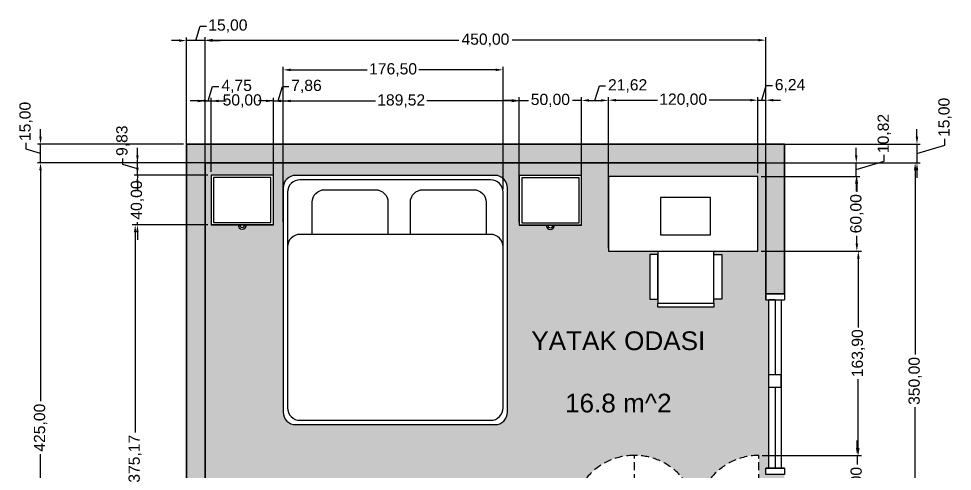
# Model space of a CAD drawing. Header units: centimetres. Extents: x 442 to 1868, y -928 to 460.
# Drawn here: x 1119 to 1868, y -514 to -151 of the extents above; entities that cross this region are included whole.
import ezdxf

# ---------------------------------------------------------------- set-up
doc = ezdxf.new("R2010")
doc.units = ezdxf.units.CM
doc.linetypes.add('DASHED2', pattern=[9.525, 6.35, -3.175])
for name, color, linetype, lineweight in [('DUVAR', 228, 'Continuous', 35), ('HATCH', 8, 'Continuous', 13), ('Measurements', 210, 'Continuous', 25), ('PENCERE', 3, 'Continuous', 25), ('Teşrifat', 150, 'Continuous', 25)]:
    doc.layers.add(name, color=color, linetype=linetype, lineweight=lineweight)
doc.styles.get("Standard").update_dxf_attribs({"font": 'arial.ttf'})
doc.dimstyles.new('ODA_PLANI', dxfattribs={"dimtxt": 9, "dimasz": 6, "dimexe": 2.5, "dimexo": 2.5, "dimgap": 2.5, "dimtad": 0, "dimzin": 4, "dimtxsty": 'Standard', "dimcen": 2.5, "dimclrd": 256, "dimclre": 256, "dimclrt": 256, "dimadec": 0, "dimazin": 0, "dimtfac": 1, "dimtmove": 1, "dimatfit": 3, "dimfxl": 1, "dimlwd": -1, "dimlwe": -1, "dimarcsym": 0})

# ---------------------------------------------------------------- blocks, each defined once
blk = doc.blocks.new('YATAK_CIFT')
at = {"linetype": 'Continuous'}
for points in [[(-64.13, -188.51), (95.87, -188.51, 0.414214), (105.87, -178.51), (105.87, 1.49, 0.414214), (95.87, 11.49), (-64.13, 11.49, 0.414214), (-74.13, 1.49), (-74.13, -178.51, 0.414214)], [(-60.63, -185.01), (92.37, -185.01, 0.414214), (102.37, -175.01), (102.37, -2.01, 0.414214), (92.37, 7.99), (-60.63, 7.99, 0.414214), (-70.63, -2.01), (-70.63, -175.01, 0.414214)], [(-60.63, -185.01), (92.37, -185.01, 0.414214), (102.37, -175.01), (102.37, -45.84, 0.414214), (92.37, -35.84), (-60.63, -35.84, 0.414214), (-70.63, -45.84), (-70.63, -175.01, 0.414214)]]:
    blk.add_lwpolyline(points, format="xyb", close=True, dxfattribs=at)
for points in [[(-50.84, -35.84), (-50.84, -10, -0.414214), (-40.84, 0), (0, 0, -0.414214), (10, -10), (10, -35.84)], [(28, -35.84), (28, -10, -0.414214), (38, 0), (78.84, 0, -0.414214), (88.84, -10), (88.84, -35.84)]]:
    blk.add_lwpolyline(points, format="xyb", dxfattribs=at)
blk = doc.blocks.new('KOMODIN')
at = {"layer": 'Teşrifat', "linetype": 'Continuous'}
for p, q in [((0, -40), (-50, -40)), ((-50, -40), (-25, -40))]:
    blk.add_line(p, q, dxfattribs=at)
for points in [[(-50, -40), (0, -40), (0, 0), (-50, 0)], [(-48, -38), (-2, -38), (-2, -2), (-48, -2)]]:
    blk.add_lwpolyline(points, close=True, dxfattribs=at)
for radius in [3.29, 2]:
    blk.add_arc((-25, -40), radius, 180, 0, dxfattribs=at)
blk = doc.blocks.new('MASA-SANDALYE')
at = {"layer": 'Teşrifat', "linetype": 'Continuous'}
for points in [[(-120, -60), (0, -60), (0, 0), (-120, 0)], [(-78.14, -47), (-38.14, -47), (-38.14, -17), (-78.14, -17)], [(-80.31, -62.61), (-86.77, -62.61), (-86.77, -98.59), (-80.31, -98.59)], [(-28.86, -98.62), (-35.32, -98.62), (-35.32, -62.64), (-28.86, -62.64)], [(-80.31, -101.74), (-35.31, -101.74), (-35.31, -104.99), (-80.31, -104.99)]]:
    blk.add_lwpolyline(points, close=True, dxfattribs=at)
blk.add_lwpolyline([(-80.31, -60), (-80.31, -101.74), (-35.31, -101.74), (-35.31, -60)], dxfattribs=at)
blk = doc.blocks.new('DOLAP')
at = {"layer": 'PENCERE', "linetype": 'Continuous'}
blk.add_line((7.39, 38.72), (7.39, 43.72), dxfattribs=at)
at = {"layer": 'Teşrifat', "linetype": 'DASHED2'}
for p, q in [((-98, 4), (-98, 54)), ((-98, 4), (-98, 54)), ((2, 4), (2, 54))]:
    blk.add_line(p, q, dxfattribs=at)
at = {"layer": 'Teşrifat', "linetype": 'Continuous'}
for points in [[(-98, 2), (-98, 4), (-148, 4), (-148, 2)], [(2, 2), (-148, 2), (-148, -53), (2, -53)], [(0, 0), (-146, 0), (-146, -51), (0, -51)], [(-98, 2), (-98, 4), (-48, 4), (-48, 2)], [(2, 2), (2, 4), (-48, 4), (-48, 2)]]:
    blk.add_lwpolyline(points, close=True, dxfattribs=at)
at = {"layer": 'Teşrifat', "linetype": 'DASHED2'}
for centre, start, end in [((-98, 4), 90, 180), ((-98, 4), 0, 90), ((2, 4), 90, 180)]:
    blk.add_arc(centre, 50, start, end, dxfattribs=at)
at = {"layer": 'Teşrifat', "linetype": 'Continuous'}
for p in [(-103.78, 4.39), (-92.22, 4.39), (-54.09, 2.08), (-3.78, 4.39)]:
    blk.add_point(p, dxfattribs=at)
blk = doc.blocks.new('*D7')
at = {"layer": 'Defpoints', "color": 0, "linetype": 'Continuous', "transparency": 16777216}
for p in [(1136.31, -266.8), (1268.46, -266.8), (1268.46, -691.8)]:
    blk.add_point(p, dxfattribs=at)
at = {"layer": 'Measurements', "linetype": 'Continuous', "transparency": 16777216}
for p, q in [((1265.96, -266.8), (1133.81, -266.8)), ((1136.31, -272.8), (1136.31, -457.95)), ((1136.31, -685.8), (1136.31, -500.65)), ((1265.96, -691.8), (1133.81, -691.8))]:
    blk.add_line(p, q, dxfattribs=at)
for points in [[(1135.31, -272.8), (1137.31, -272.8), (1136.31, -266.8)], [(1135.31, -685.8), (1137.31, -685.8), (1136.31, -691.8)]]:
    blk.add_solid(points, dxfattribs=at)
at = {"layer": 'Measurements', "linetype": 'Continuous', "transparency": 16777216, "insert": (1136.31, -479.3), "char_height": 9, "attachment_point": 5, "rotation": 90}
blk.add_mtext('425,00', dxfattribs=at)
blk = doc.blocks.new('*D8')
at = {"layer": 'Defpoints', "color": 0, "linetype": 'Continuous', "transparency": 16777216}
for p in [(1136.31, -251.8), (1253.46, -251.8), (1268.46, -266.8)]:
    blk.add_point(p, dxfattribs=at)
at = {"layer": 'Measurements', "linetype": 'Continuous', "transparency": 16777216}
for p, q in [((1136.31, -245.8), (1136.31, -239.8)), ((1124.65, -255.8), (1124.65, -250.8)), ((1250.96, -251.8), (1133.81, -251.8)), ((1136.31, -266.8), (1136.31, -251.8)), ((1136.31, -266.8), (1136.31, -251.8)), ((1136.31, -259.3), (1124.65, -255.8)), ((1265.96, -266.8), (1133.81, -266.8)), ((1136.31, -272.8), (1136.31, -278.8))]:
    blk.add_line(p, q, dxfattribs=at)
for points in [[(1135.31, -245.8), (1137.31, -245.8), (1136.31, -251.8)], [(1135.31, -272.8), (1137.31, -272.8), (1136.31, -266.8)]]:
    blk.add_solid(points, dxfattribs=at)
at = {"layer": 'Measurements', "linetype": 'Continuous', "transparency": 16777216, "insert": (1124.65, -233.56), "char_height": 9, "attachment_point": 5, "rotation": 90}
blk.add_mtext('15,00', dxfattribs=at)
blk = doc.blocks.new('*D9')
at = {"layer": 'Defpoints', "color": 0, "linetype": 'Continuous', "transparency": 16777216}
for p in [(1253.46, -168.68), (1253.46, -266.8), (1268.46, -266.8)]:
    blk.add_point(p, dxfattribs=at)
at = {"layer": 'Measurements', "linetype": 'Continuous', "transparency": 16777216}
for p, q in [((1260.96, -168.68), (1264.46, -157.02)), ((1264.46, -157.02), (1269.46, -157.02)), ((1247.46, -168.68), (1241.46, -168.68)), ((1253.46, -264.3), (1253.46, -166.18)), ((1268.46, -168.68), (1253.46, -168.68)), ((1268.46, -168.68), (1253.46, -168.68)), ((1268.46, -264.3), (1268.46, -166.18)), ((1274.46, -168.68), (1280.46, -168.68))]:
    blk.add_line(p, q, dxfattribs=at)
for points in [[(1247.46, -167.68), (1247.46, -169.68), (1253.46, -168.68)], [(1274.46, -167.68), (1274.46, -169.68), (1268.46, -168.68)]]:
    blk.add_solid(points, dxfattribs=at)
at = {"layer": 'Measurements', "linetype": 'Continuous', "transparency": 16777216, "insert": (1286.71, -157.02), "char_height": 9, "attachment_point": 5}
blk.add_mtext('15,00', dxfattribs=at)
blk = doc.blocks.new('*D10')
at = {"layer": 'Defpoints', "color": 0, "linetype": 'Continuous', "transparency": 16777216}
for p in [(1718.46, -168.34), (1268.46, -266.8), (1718.46, -266.8)]:
    blk.add_point(p, dxfattribs=at)
at = {"layer": 'Measurements', "linetype": 'Continuous', "transparency": 16777216}
for p, q in [((1268.46, -264.3), (1268.46, -165.84)), ((1274.46, -168.34), (1472.12, -168.34)), ((1712.46, -168.34), (1514.81, -168.34)), ((1718.46, -264.3), (1718.46, -165.84))]:
    blk.add_line(p, q, dxfattribs=at)
for points in [[(1274.46, -167.34), (1274.46, -169.34), (1268.46, -168.34)], [(1712.46, -167.34), (1712.46, -169.34), (1718.46, -168.34)]]:
    blk.add_solid(points, dxfattribs=at)
at = {"layer": 'Measurements', "linetype": 'Continuous', "transparency": 16777216, "insert": (1493.46, -168.34), "char_height": 9, "attachment_point": 5}
blk.add_mtext('450,00', dxfattribs=at)
blk = doc.blocks.new('*D11')
at = {"layer": 'Defpoints', "color": 0, "linetype": 'Continuous', "transparency": 16777216}
for p in [(1718.46, -251.8), (1718.46, -266.8), (1839.9, -266.8)]:
    blk.add_point(p, dxfattribs=at)
at = {"layer": 'Measurements', "linetype": 'Continuous', "transparency": 16777216}
for p, q in [((1839.9, -245.8), (1839.9, -239.8)), ((1720.96, -251.8), (1842.4, -251.8)), ((1839.9, -251.8), (1839.9, -266.8)), ((1839.9, -251.8), (1839.9, -266.8)), ((1839.9, -259.3), (1862.37, -252.56)), ((1862.37, -252.56), (1862.37, -247.56)), ((1720.96, -266.8), (1842.4, -266.8)), ((1839.9, -272.8), (1839.9, -278.8))]:
    blk.add_line(p, q, dxfattribs=at)
for points in [[(1838.9, -245.8), (1840.9, -245.8), (1839.9, -251.8)], [(1838.9, -272.8), (1840.9, -272.8), (1839.9, -266.8)]]:
    blk.add_solid(points, dxfattribs=at)
at = {"layer": 'Measurements', "linetype": 'Continuous', "transparency": 16777216, "insert": (1862.37, -230.31), "char_height": 9, "attachment_point": 5, "rotation": 90}
blk.add_mtext('15,00', dxfattribs=at)
blk = doc.blocks.new('*D12')
at = {"layer": 'Defpoints', "color": 0, "linetype": 'Continuous', "transparency": 16777216}
for p in [(1718.46, -266.8), (1718.46, -616.8), (1838.44, -616.8)]:
    blk.add_point(p, dxfattribs=at)
at = {"layer": 'Measurements', "linetype": 'Continuous', "transparency": 16777216}
for p, q in [((1720.96, -266.8), (1840.94, -266.8)), ((1838.44, -272.8), (1838.44, -420.64)), ((1838.44, -610.8), (1838.44, -462.96)), ((1720.96, -616.8), (1840.94, -616.8))]:
    blk.add_line(p, q, dxfattribs=at)
for points in [[(1837.44, -272.8), (1839.44, -272.8), (1838.44, -266.8)], [(1837.44, -610.8), (1839.44, -610.8), (1838.44, -616.8)]]:
    blk.add_solid(points, dxfattribs=at)
at = {"layer": 'Measurements', "linetype": 'Continuous', "transparency": 16777216, "insert": (1838.44, -441.8), "char_height": 9, "attachment_point": 5, "rotation": 90}
blk.add_mtext('350,00', dxfattribs=at)
blk = doc.blocks.new('*D19')
at = {"layer": 'Defpoints', "color": 0, "linetype": 'Continuous', "transparency": 16777216}
for p in [(1214.08, -266.8), (1273.22, -266.8), (1273.22, -276.63)]:
    blk.add_point(p, dxfattribs=at)
at = {"layer": 'Measurements', "linetype": 'Continuous', "transparency": 16777216}
for p, q in [((1214.08, -260.8), (1214.08, -254.8)), ((1202.42, -268.22), (1202.42, -263.22)), ((1214.08, -271.71), (1202.42, -268.22)), ((1270.72, -266.8), (1211.58, -266.8)), ((1214.08, -276.63), (1214.08, -266.8)), ((1214.08, -276.63), (1214.08, -266.8)), ((1270.72, -276.63), (1211.58, -276.63)), ((1214.08, -282.63), (1214.08, -288.63))]:
    blk.add_line(p, q, dxfattribs=at)
for points in [[(1213.08, -260.8), (1215.08, -260.8), (1214.08, -266.8)], [(1213.08, -282.63), (1215.08, -282.63), (1214.08, -276.63)]]:
    blk.add_solid(points, dxfattribs=at)
at = {"layer": 'Measurements', "linetype": 'Continuous', "transparency": 16777216, "insert": (1202.42, -249.03), "char_height": 9, "attachment_point": 5, "rotation": 90}
blk.add_mtext('9,83', dxfattribs=at)
blk = doc.blocks.new('*D20')
at = {"layer": 'Defpoints', "color": 0, "linetype": 'Continuous', "transparency": 16777216}
for p in [(1273.22, -276.63), (1214.08, -316.63), (1273.22, -316.63)]:
    blk.add_point(p, dxfattribs=at)
at = {"layer": 'Measurements', "linetype": 'Continuous', "transparency": 16777216}
for p, q in [((1214.08, -270.63), (1214.08, -264.63)), ((1270.72, -276.63), (1211.58, -276.63)), ((1214.08, -276.63), (1214.08, -278.78)), ((1214.08, -316.63), (1214.08, -314.48)), ((1270.72, -316.63), (1211.58, -316.63)), ((1214.08, -322.63), (1214.08, -328.63))]:
    blk.add_line(p, q, dxfattribs=at)
for points in [[(1213.08, -270.63), (1215.08, -270.63), (1214.08, -276.63)], [(1213.08, -322.63), (1215.08, -322.63), (1214.08, -316.63)]]:
    blk.add_solid(points, dxfattribs=at)
at = {"layer": 'Measurements', "linetype": 'Continuous', "transparency": 16777216, "insert": (1214.08, -296.63), "char_height": 9, "attachment_point": 5, "rotation": 90}
blk.add_mtext('40,00', dxfattribs=at)
blk = doc.blocks.new('*D21')
at = {"layer": 'Defpoints', "color": 0, "linetype": 'Continuous', "transparency": 16777216}
for p in [(1273.22, -316.63), (1212.28, -691.8), (1273.23, -691.8)]:
    blk.add_point(p, dxfattribs=at)
at = {"layer": 'Measurements', "linetype": 'Continuous', "transparency": 16777216}
for p, q in [((1270.72, -316.63), (1209.78, -316.63)), ((1212.28, -322.63), (1212.28, -483.04)), ((1212.28, -685.8), (1212.28, -525.39)), ((1270.73, -691.8), (1209.78, -691.8))]:
    blk.add_line(p, q, dxfattribs=at)
for points in [[(1211.28, -322.63), (1213.28, -322.63), (1212.28, -316.63)], [(1211.28, -685.8), (1213.28, -685.8), (1212.28, -691.8)]]:
    blk.add_solid(points, dxfattribs=at)
at = {"layer": 'Measurements', "linetype": 'Continuous', "transparency": 16777216, "insert": (1212.28, -504.21), "char_height": 9, "attachment_point": 5, "rotation": 90}
blk.add_mtext('375,17', dxfattribs=at)
blk = doc.blocks.new('*D22')
at = {"layer": 'Defpoints', "color": 0, "linetype": 'Continuous', "transparency": 16777216}
for p in [(1273.22, -217.12), (1268.46, -276.63), (1273.22, -276.63)]:
    blk.add_point(p, dxfattribs=at)
at = {"layer": 'Measurements', "linetype": 'Continuous', "transparency": 16777216}
for p, q in [((1270.84, -217.12), (1274.33, -205.48)), ((1274.33, -205.48), (1279.33, -205.48)), ((1262.46, -217.12), (1256.46, -217.12)), ((1268.46, -274.13), (1268.46, -214.62)), ((1268.46, -217.12), (1273.22, -217.12)), ((1268.46, -217.12), (1273.22, -217.12)), ((1273.22, -274.13), (1273.22, -214.62)), ((1279.22, -217.12), (1285.22, -217.12))]:
    blk.add_line(p, q, dxfattribs=at)
for points in [[(1262.46, -216.12), (1262.46, -218.12), (1268.46, -217.12)], [(1279.22, -216.12), (1279.22, -218.12), (1273.22, -217.12)]]:
    blk.add_solid(points, dxfattribs=at)
at = {"layer": 'Measurements', "linetype": 'Continuous', "transparency": 16777216, "insert": (1293.74, -205.48), "char_height": 9, "attachment_point": 5}
blk.add_mtext('4,75', dxfattribs=at)
blk = doc.blocks.new('*D23')
at = {"layer": 'Defpoints', "color": 0, "linetype": 'Continuous', "transparency": 16777216}
for p in [(1323.22, -217.12), (1273.22, -276.63), (1323.22, -276.63)]:
    blk.add_point(p, dxfattribs=at)
at = {"layer": 'Measurements', "linetype": 'Continuous', "transparency": 16777216}
for p, q in [((1267.22, -217.12), (1261.22, -217.12)), ((1273.22, -274.13), (1273.22, -214.62)), ((1273.22, -217.12), (1280.55, -217.12)), ((1323.22, -217.12), (1315.89, -217.12)), ((1323.22, -274.13), (1323.22, -214.62)), ((1329.22, -217.12), (1335.22, -217.12))]:
    blk.add_line(p, q, dxfattribs=at)
for points in [[(1267.22, -216.12), (1267.22, -218.12), (1273.22, -217.12)], [(1329.22, -216.12), (1329.22, -218.12), (1323.22, -217.12)]]:
    blk.add_solid(points, dxfattribs=at)
at = {"layer": 'Measurements', "linetype": 'Continuous', "transparency": 16777216, "insert": (1298.22, -217.12), "char_height": 9, "attachment_point": 5}
blk.add_mtext('50,00', dxfattribs=at)
blk = doc.blocks.new('*D24')
at = {"layer": 'Defpoints', "color": 0, "linetype": 'Continuous', "transparency": 16777216}
for p in [(1331.08, -217.12), (1323.22, -316.63), (1331.08, -316.63)]:
    blk.add_point(p, dxfattribs=at)
at = {"layer": 'Measurements', "linetype": 'Continuous', "transparency": 16777216}
for p, q in [((1327.15, -217.12), (1330.65, -205.46)), ((1330.65, -205.46), (1335.65, -205.46)), ((1317.22, -217.12), (1311.22, -217.12)), ((1323.22, -314.13), (1323.22, -214.62)), ((1323.22, -217.12), (1331.08, -217.12)), ((1323.22, -217.12), (1331.08, -217.12)), ((1331.08, -314.13), (1331.08, -214.62)), ((1337.08, -217.12), (1343.08, -217.12))]:
    blk.add_line(p, q, dxfattribs=at)
for points in [[(1317.22, -216.12), (1317.22, -218.12), (1323.22, -217.12)], [(1337.08, -216.12), (1337.08, -218.12), (1331.08, -217.12)]]:
    blk.add_solid(points, dxfattribs=at)
at = {"layer": 'Measurements', "linetype": 'Continuous', "transparency": 16777216, "insert": (1349.8, -205.46), "char_height": 9, "attachment_point": 5}
blk.add_mtext('7,86', dxfattribs=at)
blk = doc.blocks.new('*D25')
at = {"layer": 'Defpoints', "color": 0, "linetype": 'Continuous', "transparency": 16777216}
for p in [(1331.08, -192.17), (1507.58, -290.37), (1331.08, -316.63)]:
    blk.add_point(p, dxfattribs=at)
at = {"layer": 'Measurements', "linetype": 'Continuous', "transparency": 16777216}
for p, q in [((1331.08, -314.13), (1331.08, -189.67)), ((1337.08, -192.17), (1398.59, -192.17)), ((1501.58, -192.17), (1440.07, -192.17)), ((1507.58, -287.87), (1507.58, -189.67))]:
    blk.add_line(p, q, dxfattribs=at)
for points in [[(1337.08, -191.17), (1337.08, -193.17), (1331.08, -192.17)], [(1501.58, -191.17), (1501.58, -193.17), (1507.58, -192.17)]]:
    blk.add_solid(points, dxfattribs=at)
at = {"layer": 'Measurements', "linetype": 'Continuous', "transparency": 16777216, "insert": (1419.33, -192.17), "char_height": 9, "attachment_point": 5}
blk.add_mtext('176,50', dxfattribs=at)
blk = doc.blocks.new('*D26')
at = {"layer": 'Defpoints', "color": 0, "linetype": 'Continuous', "transparency": 16777216}
for p in [(1570.6, -216.7), (1520.6, -276.91), (1570.6, -276.91)]:
    blk.add_point(p, dxfattribs=at)
at = {"layer": 'Measurements', "linetype": 'Continuous', "transparency": 16777216}
for p, q in [((1514.6, -216.7), (1508.6, -216.7)), ((1520.6, -274.41), (1520.6, -214.2)), ((1520.6, -216.7), (1527.93, -216.7)), ((1570.6, -216.7), (1563.27, -216.7)), ((1570.6, -274.41), (1570.6, -214.2)), ((1576.6, -216.7), (1582.6, -216.7))]:
    blk.add_line(p, q, dxfattribs=at)
for points in [[(1514.6, -215.7), (1514.6, -217.7), (1520.6, -216.7)], [(1576.6, -215.7), (1576.6, -217.7), (1570.6, -216.7)]]:
    blk.add_solid(points, dxfattribs=at)
at = {"layer": 'Measurements', "linetype": 'Continuous', "transparency": 16777216, "insert": (1545.6, -216.7), "char_height": 9, "attachment_point": 5}
blk.add_mtext('50,00', dxfattribs=at)
blk = doc.blocks.new('*D27')
at = {"layer": 'Defpoints', "color": 0, "linetype": 'Continuous', "transparency": 16777216}
for p in [(1331.08, -217.12), (1331.08, -316.91), (1520.6, -316.91)]:
    blk.add_point(p, dxfattribs=at)
at = {"layer": 'Measurements', "linetype": 'Continuous', "transparency": 16777216}
for p, q in [((1331.08, -314.41), (1331.08, -214.62)), ((1337.08, -217.12), (1405.13, -217.12)), ((1514.6, -217.12), (1446.55, -217.12)), ((1520.6, -314.41), (1520.6, -214.62))]:
    blk.add_line(p, q, dxfattribs=at)
for points in [[(1337.08, -216.12), (1337.08, -218.12), (1331.08, -217.12)], [(1514.6, -216.12), (1514.6, -218.12), (1520.6, -217.12)]]:
    blk.add_solid(points, dxfattribs=at)
at = {"layer": 'Measurements', "linetype": 'Continuous', "transparency": 16777216, "insert": (1425.84, -217.12), "char_height": 9, "attachment_point": 5}
blk.add_mtext('189,52', dxfattribs=at)
blk = doc.blocks.new('*D28')
at = {"layer": 'Defpoints', "color": 0, "linetype": 'Continuous', "transparency": 16777216}
for p in [(1592.22, -216.67), (1570.6, -316.91), (1592.22, -337.62)]:
    blk.add_point(p, dxfattribs=at)
at = {"layer": 'Measurements', "linetype": 'Continuous', "transparency": 16777216}
for p, q in [((1581.41, -216.67), (1584.91, -205.01)), ((1584.91, -205.01), (1589.91, -205.01)), ((1570.6, -314.41), (1570.6, -214.17)), ((1576.6, -216.67), (1586.22, -216.67)), ((1592.22, -335.12), (1592.22, -214.17))]:
    blk.add_line(p, q, dxfattribs=at)
for points in [[(1576.6, -215.67), (1576.6, -217.67), (1570.6, -216.67)], [(1586.22, -215.67), (1586.22, -217.67), (1592.22, -216.67)]]:
    blk.add_solid(points, dxfattribs=at)
at = {"layer": 'Measurements', "linetype": 'Continuous', "transparency": 16777216, "insert": (1607.62, -205.01), "char_height": 9, "attachment_point": 5}
blk.add_mtext('21,62', dxfattribs=at)
blk = doc.blocks.new('*D29')
at = {"layer": 'Defpoints', "color": 0, "linetype": 'Continuous', "transparency": 16777216}
for p in [(1712.22, -216.51), (1592.22, -277.62), (1712.22, -277.62)]:
    blk.add_point(p, dxfattribs=at)
at = {"layer": 'Measurements', "linetype": 'Continuous', "transparency": 16777216}
for p, q in [((1592.22, -275.12), (1592.22, -214.01)), ((1598.22, -216.51), (1631.48, -216.51)), ((1706.22, -216.51), (1672.96, -216.51)), ((1712.22, -275.12), (1712.22, -214.01))]:
    blk.add_line(p, q, dxfattribs=at)
for points in [[(1598.22, -215.51), (1598.22, -217.51), (1592.22, -216.51)], [(1706.22, -215.51), (1706.22, -217.51), (1712.22, -216.51)]]:
    blk.add_solid(points, dxfattribs=at)
at = {"layer": 'Measurements', "linetype": 'Continuous', "transparency": 16777216, "insert": (1652.22, -216.51), "char_height": 9, "attachment_point": 5}
blk.add_mtext('120,00', dxfattribs=at)
blk = doc.blocks.new('*D30')
at = {"layer": 'Defpoints', "color": 0, "linetype": 'Continuous', "transparency": 16777216}
for p in [(1718.46, -216.51), (1712.22, -277.62), (1718.46, -277.62)]:
    blk.add_point(p, dxfattribs=at)
at = {"layer": 'Measurements', "linetype": 'Continuous', "transparency": 16777216}
for p, q in [((1715.34, -216.51), (1718.84, -204.85)), ((1718.84, -204.85), (1723.84, -204.85)), ((1706.22, -216.51), (1700.22, -216.51)), ((1712.22, -275.12), (1712.22, -214.01)), ((1712.22, -216.51), (1718.46, -216.51)), ((1712.22, -216.51), (1718.46, -216.51)), ((1718.46, -275.12), (1718.46, -214.01)), ((1724.46, -216.51), (1730.46, -216.51))]:
    blk.add_line(p, q, dxfattribs=at)
for points in [[(1706.22, -215.51), (1706.22, -217.51), (1712.22, -216.51)], [(1724.46, -215.51), (1724.46, -217.51), (1718.46, -216.51)]]:
    blk.add_solid(points, dxfattribs=at)
at = {"layer": 'Measurements', "linetype": 'Continuous', "transparency": 16777216, "insert": (1738.03, -204.85), "char_height": 9, "attachment_point": 5}
blk.add_mtext('6,24', dxfattribs=at)
blk = doc.blocks.new('*D31')
at = {"layer": 'Defpoints', "color": 0, "linetype": 'Continuous', "transparency": 16777216}
for p in [(1712.22, -277.62), (1712.22, -337.62), (1791.65, -337.62)]:
    blk.add_point(p, dxfattribs=at)
at = {"layer": 'Measurements', "linetype": 'Continuous', "transparency": 16777216}
for p, q in [((1714.72, -277.62), (1794.15, -277.62)), ((1791.65, -283.62), (1791.65, -289.92)), ((1791.65, -331.62), (1791.65, -325.31)), ((1714.72, -337.62), (1794.15, -337.62))]:
    blk.add_line(p, q, dxfattribs=at)
for points in [[(1790.65, -283.62), (1792.65, -283.62), (1791.65, -277.62)], [(1790.65, -331.62), (1792.65, -331.62), (1791.65, -337.62)]]:
    blk.add_solid(points, dxfattribs=at)
at = {"layer": 'Measurements', "linetype": 'Continuous', "transparency": 16777216, "insert": (1791.65, -307.62), "char_height": 9, "attachment_point": 5, "rotation": 90}
blk.add_mtext('60,00', dxfattribs=at)
blk = doc.blocks.new('*D32')
at = {"layer": 'Defpoints', "color": 0, "linetype": 'Continuous', "transparency": 16777216}
for p in [(1712.22, -337.62), (1713.07, -501.52), (1792.82, -501.52)]:
    blk.add_point(p, dxfattribs=at)
at = {"layer": 'Measurements', "linetype": 'Continuous', "transparency": 16777216}
for p, q in [((1714.72, -337.62), (1795.32, -337.62)), ((1792.82, -343.62), (1792.82, -398.83)), ((1792.82, -495.52), (1792.82, -440.31)), ((1715.57, -501.52), (1795.32, -501.52))]:
    blk.add_line(p, q, dxfattribs=at)
for points in [[(1791.82, -343.62), (1793.82, -343.62), (1792.82, -337.62)], [(1791.82, -495.52), (1793.82, -495.52), (1792.82, -501.52)]]:
    blk.add_solid(points, dxfattribs=at)
at = {"layer": 'Measurements', "linetype": 'Continuous', "transparency": 16777216, "insert": (1792.82, -419.57), "char_height": 9, "attachment_point": 5, "rotation": 90}
blk.add_mtext('163,90', dxfattribs=at)
blk = doc.blocks.new('*D33')
at = {"layer": 'Defpoints', "color": 0, "linetype": 'Continuous', "transparency": 16777216}
for p in [(1713.07, -501.52), (1713.07, -551.52), (1791.88, -551.52)]:
    blk.add_point(p, dxfattribs=at)
at = {"layer": 'Measurements', "linetype": 'Continuous', "transparency": 16777216}
for p, q in [((1791.88, -495.52), (1791.88, -489.52)), ((1715.57, -501.52), (1794.38, -501.52)), ((1791.88, -501.52), (1791.88, -508.85)), ((1791.88, -551.52), (1791.88, -544.19)), ((1715.57, -551.52), (1794.38, -551.52)), ((1791.88, -557.52), (1791.88, -563.52))]:
    blk.add_line(p, q, dxfattribs=at)
for points in [[(1790.88, -495.52), (1792.88, -495.52), (1791.88, -501.52)], [(1790.88, -557.52), (1792.88, -557.52), (1791.88, -551.52)]]:
    blk.add_solid(points, dxfattribs=at)
at = {"layer": 'Measurements', "linetype": 'Continuous', "transparency": 16777216, "insert": (1791.88, -526.52), "char_height": 9, "attachment_point": 5, "rotation": 90}
blk.add_mtext('50,00', dxfattribs=at)
blk = doc.blocks.new('*D35')
at = {"layer": 'Defpoints', "color": 0, "linetype": 'Continuous', "transparency": 16777216}
for p in [(1712.22, -266.8), (1791.16, -266.8), (1712.22, -277.62)]:
    blk.add_point(p, dxfattribs=at)
at = {"layer": 'Measurements', "linetype": 'Continuous', "transparency": 16777216}
for p, q in [((1791.16, -260.8), (1791.16, -254.8)), ((1813.63, -265.47), (1813.63, -260.47)), ((1714.72, -266.8), (1793.66, -266.8)), ((1791.16, -272.21), (1813.63, -265.47)), ((1791.16, -277.62), (1791.16, -266.8)), ((1791.16, -277.62), (1791.16, -266.8)), ((1714.72, -277.62), (1793.66, -277.62)), ((1791.16, -283.62), (1791.16, -289.62))]:
    blk.add_line(p, q, dxfattribs=at)
for points in [[(1790.16, -260.8), (1792.16, -260.8), (1791.16, -266.8)], [(1790.16, -283.62), (1792.16, -283.62), (1791.16, -277.62)]]:
    blk.add_solid(points, dxfattribs=at)
at = {"layer": 'Measurements', "linetype": 'Continuous', "transparency": 16777216, "insert": (1813.63, -243.25), "char_height": 9, "attachment_point": 5, "rotation": 90}
blk.add_mtext('10,82', dxfattribs=at)

msp = doc.modelspace()

# ---------------------------------------------------------------- hatches: boundary and pattern name
at = {"layer": 'HATCH', "linetype": 'Continuous'}
h = msp.add_hatch(color=216, dxfattribs=at)
h.dxf.hatch_style = 1
h.paths.add_polyline_path([(1428.463, -691.801), (1383.463, -691.801), (1383.463, -706.801), (1443.463, -706.801), (1443.463, -631.801), (1733.463, -631.801), (1733.463, -516.801), (1718.463, -516.801), (1718.463, -616.801), (1428.463, -616.801)], flags=17)
h.paths.add_polyline_path([(1268.463, -691.801), (1268.463, -616.801), (1268.463, -266.801), (1718.463, -266.801), (1718.463, -371.801), (1733.463, -371.801), (1733.463, -251.801), (1253.463, -251.801), (1253.463, -631.801), (1253.463, -706.801), (1278.463, -706.801), (1278.463, -691.801)])
at = {"layer": 'HATCH', "linetype": 'Continuous', "transparency": 33554610}
h = msp.add_hatch(dxfattribs=at)
h.set_pattern_fill('ANGLE', color=9)
h.set_pattern_definition([(0, (491.0964, -716.801), (0, 6.985), [5.08, -1.905]), (90, (491.0964, -716.801), (-6.985, 4e-16), [5.08, -1.905])])
h.paths.add_polyline_path([(1268.463, -616.801), (1268.463, -691.801), (1278.463, -691.801), (1285.963, -691.801), (1285.963, -601.801), (1287.963, -601.801), (1287.963, -601.823, -0.4077192), (1375.963, -691.801), (1383.463, -691.801), (1428.463, -691.801), (1428.463, -616.801), (1718.463, -616.801), (1718.463, -516.801), (1718.463, -511.801), (1720.963, -511.801), (1720.963, -446.737), (1720.963, -376.801), (1718.463, -376.801), (1718.463, -371.801), (1718.463, -266.801), (1268.463, -266.801)])
h.paths.add_polyline_path([(1331.082, -286.867, -0.4142136), (1341.082, -276.867), (1501.082, -276.867, -0.4142136), (1511.082, -286.867), (1511.082, -466.867, -0.4142136), (1501.082, -476.867), (1341.082, -476.867, -0.4142136), (1331.082, -466.867)], flags=16)
h.paths.add_polyline_path([(1334.582, -290.367, -0.4142136), (1344.582, -280.367), (1497.582, -280.367, -0.4142136), (1507.582, -290.367), (1507.582, -463.367, -0.4142136), (1497.582, -473.367), (1344.582, -473.367, -0.4142136), (1334.582, -463.367)], flags=0)
h.paths.add_polyline_path([(1334.582, -334.194, -0.4142136), (1344.582, -324.194), (1354.375, -324.194), (1354.375, -298.358, -0.4142136), (1364.375, -288.358), (1405.217, -288.358, -0.4142136), (1415.217, -298.358), (1415.217, -324.194), (1433.213, -324.194), (1433.213, -298.358, -0.4142136), (1443.213, -288.358), (1484.055, -288.358, -0.4142136), (1494.055, -298.358), (1494.055, -324.194), (1497.582, -324.194, -0.4142136), (1507.582, -334.194), (1507.582, -463.367, -0.4142136), (1497.582, -473.367), (1344.582, -473.367, -0.4142136), (1334.582, -463.367)], flags=0)
h.paths.add_polyline_path([(1294.931, -316.628), (1273.218, -316.628), (1273.218, -276.628), (1323.218, -276.628), (1323.218, -316.628), (1301.504, -316.628, -1)], flags=16)
h.paths.add_polyline_path([(1296.218, -316.628), (1300.218, -316.628, -1)], flags=0)
h.paths.add_polyline_path([(1275.218, -314.628), (1275.218, -278.628), (1321.218, -278.628), (1321.218, -314.628)], flags=0)
h.paths.add_polyline_path([(1432.377, -575.347), (1556.377, -575.347), (1556.377, -609.347), (1432.377, -609.347)], flags=16)
h.paths.add_polyline_path([(1434.377, -577.347), (1554.377, -577.347), (1554.377, -607.347), (1434.377, -607.347)], flags=0)
h.paths.add_polyline_path([(1520.603, -316.909), (1520.603, -276.909), (1570.603, -276.909), (1570.603, -316.909), (1548.889, -316.909, -1), (1542.316, -316.909)], flags=16)
h.paths.add_polyline_path([(1547.603, -316.909, -1), (1543.603, -316.909)], flags=0)
h.paths.add_polyline_path([(1522.603, -314.909), (1522.603, -278.909), (1568.603, -278.909), (1568.603, -314.909)], flags=0)
h.paths.add_polyline_path([(1592.22, -337.619), (1592.22, -277.619), (1712.22, -277.619), (1712.22, -337.619), (1676.913, -337.619), (1676.913, -340.26), (1683.362, -340.26), (1683.362, -376.235), (1676.913, -376.235), (1676.913, -379.357), (1676.905, -379.357), (1676.905, -382.604), (1631.913, -382.604), (1631.913, -379.357), (1631.913, -376.207), (1625.452, -376.207), (1625.452, -340.232), (1631.913, -340.232), (1631.913, -337.619)], flags=16)
h.paths.add_polyline_path([(1613.074, -501.517, -0.4142136), (1663.074, -551.517, -0.4142136), (1713.074, -501.517), (1713.074, -551.517), (1713.074, -553.519), (1713.073, -553.519), (1713.073, -608.519), (1563.073, -608.519), (1563.073, -553.517), (1563.074, -553.517), (1563.074, -551.517, -0.4142136)], flags=16)
h.paths.add_polyline_path([(1565.073, -555.519), (1711.073, -555.519), (1711.073, -606.519), (1565.073, -606.519)], flags=0)
h.paths.add_polyline_path([(1613.074, -551.517), (1663.074, -551.517), (1663.074, -553.517), (1613.074, -553.517)], flags=0)
h.paths.add_polyline_path([(1634.078, -324.616), (1634.078, -294.616), (1674.078, -294.616), (1674.078, -324.616)], flags=0)
h.paths.add_polyline_path([(1527.419, -475.554), (1674.657, -475.554), (1674.657, -394.582), (1527.419, -394.582)], flags=24)

# ---------------------------------------------------------------- linework, layer by layer
at = {"layer": 'DUVAR', "linetype": 'Continuous'}
for p, q in [((1733.463, -251.801), (1733.463, -351.801)), ((1733.463, -251.801), (1733.463, -371.801)), ((1718.463, -266.801), (1718.463, -371.801))]:
    msp.add_line(p, q, dxfattribs=at)
at = {"layer": 'DUVAR'}
for points in [[(1733.463, -251.801), (1253.463, -251.801), (1253.463, -631.801)], [(1718.463, -266.801), (1268.463, -266.801), (1268.463, -616.801)]]:
    msp.add_lwpolyline(points, dxfattribs=at)
at = {"layer": 'DUVAR', "linetype": 'Continuous'}
msp.add_lwpolyline([(1733.463, -371.801), (1718.463, -371.801)], dxfattribs=at)
at = {"layer": 'PENCERE', "linetype": 'Continuous'}
for p, q in [((1718.463, -371.801), (1718.463, -376.801)), ((1718.463, -376.801), (1733.463, -376.801)), ((1725.963, -376.801), (1720.963, -376.801)), ((1725.963, -376.801), (1724.463, -376.801)), ((1725.963, -376.801), (1725.963, -376.801)), ((1725.963, -376.801), (1730.963, -376.801)), ((1730.963, -436.872), (1720.963, -436.872)), ((1730.963, -446.737), (1730.963, -436.872)), ((1720.963, -511.801), (1720.963, -446.737)), ((1720.963, -446.737), (1730.963, -446.737)), ((1733.463, -511.801), (1718.463, -511.801)), ((1725.963, -511.801), (1720.963, -511.801)), ((1725.963, -511.801), (1725.963, -511.801)), ((1725.963, -511.801), (1730.963, -511.801))]:
    msp.add_line(p, q, dxfattribs=at)
for points in [[(1718.463, -376.801), (1718.463, -371.801), (1733.463, -371.801), (1733.463, -376.801)], [(1718.463, -376.801), (1733.463, -376.801)], [(1718.463, -376.801), (1725.963, -376.801), (1725.963, -376.801), (1725.963, -436.872)], [(1730.963, -376.801), (1730.963, -511.801), (1720.963, -511.801), (1720.963, -376.801)], [(1725.963, -446.737), (1725.963, -511.801)], [(1733.463, -511.801), (1733.463, -516.801), (1718.463, -516.801), (1718.463, -511.801)], [(1718.463, -511.801), (1733.463, -511.801)]]:
    msp.add_lwpolyline(points, dxfattribs=at)
at = {"layer": 'Teşrifat', "linetype": 'Continuous'}
msp.add_lwpolyline([(1637.22, -292.619), (1637.22, -292.619), (1637.22, -292.619), (1637.22, -292.619)], close=True, dxfattribs=at)

# ---------------------------------------------------------------- block references
for name, p in [('KOMODIN', (1323.218, -276.628)), ('YATAK_CIFT', (1405.217, -288.358)), ('KOMODIN', (1570.603, -276.909)), ('MASA-SANDALYE', (1712.22, -277.619)), ('DOLAP', (1711.073, -555.519))]:
    msp.add_blockref(name, p, dxfattribs=at)

# ---------------------------------------------------------------- texts
at = {"layer": 'Measurements', "linetype": 'Continuous', "insert": (1433.282, -402.036), "char_height": 15, "attachment_point": 1}
msp.add_mtext_dynamic_manual_height_columns('\\pxqc;YATAK ODASI\\P\\P16.8 m^ 2', width=333.6919, gutter_width=12.5, heights=[0], dxfattribs=at)

# ---------------------------------------------------------------- dimensions: what is measured, and where the dimension line sits
at = {"layer": 'Measurements', "linetype": 'Continuous'}
for base, p1, p2, picture, middle in [((1253.463, -168.677), (1268.463, -266.801), (1253.463, -266.801), '*D9', (1271.961, -157.018)), ((1718.463, -168.338), (1268.463, -266.801), (1718.463, -266.801), '*D10', (1493.463, -168.338)), ((1331.082, -192.174), (1507.582, -290.367), (1331.082, -316.628), '*D25', (1419.332, -192.174)), ((1273.2177, -217.1207), (1268.4632, -276.6283), (1273.2177, -276.6283), '*D22', (1281.8325, -205.4805)), ((1331.082, -217.121), (1323.218, -316.628), (1331.082, -316.628), '*D24', (1338.147, -205.462)), ((1592.22, -216.671), (1570.603, -316.909), (1592.22, -337.619), '*D28', (1592.409, -205.012)), ((1718.463, -216.508), (1712.22, -277.619), (1718.463, -277.619), '*D30', (1726.339, -204.849)), ((1323.218, -217.121), (1273.218, -276.628), (1323.218, -276.628), '*D23', (1298.218, -217.121)), ((1331.082, -217.121), (1520.603, -316.909), (1331.082, -316.909), '*D27', (1425.842, -217.121)), ((1570.603, -216.698), (1520.603, -276.909), (1570.603, -276.909), '*D26', (1545.603, -216.698)), ((1712.22, -216.508), (1592.22, -277.619), (1712.22, -277.619), '*D29', (1652.22, -216.508))]:
    dim = msp.add_linear_dim(base=base, p1=p1, p2=p2, dimstyle='ODA_PLANI', dxfattribs=at)
    dim.commit()
    dim.dimension.update_dxf_attribs({"geometry": picture, "text_midpoint": middle})
for base, p1, p2, picture, middle in [((1839.898, -266.801), (1718.463, -251.801), (1718.463, -266.801), '*D11', (1862.373, -245.058)), ((1136.313, -251.801), (1268.463, -266.801), (1253.463, -251.801), '*D8', (1124.654, -248.304)), ((1791.158, -266.801), (1712.22, -277.619), (1712.22, -266.801), '*D35', (1813.634, -257.967)), ((1214.08, -266.801), (1273.218, -276.628), (1273.218, -266.801), '*D19', (1202.422, -260.717)), ((1136.313, -266.801), (1268.463, -691.801), (1268.463, -266.801), '*D7', (1136.313, -479.301)), ((1214.08, -316.628), (1273.218, -276.628), (1273.218, -316.628), '*D20', (1214.08, -296.628)), ((1838.44, -616.801), (1718.463, -266.801), (1718.463, -616.801), '*D12', (1838.44, -441.801)), ((1791.649, -337.619), (1712.22, -277.619), (1712.22, -337.619), '*D31', (1791.649, -307.619)), ((1212.281, -691.801), (1273.218, -316.628), (1273.234, -691.801), '*D21', (1212.281, -504.215)), ((1792.82, -501.517), (1712.22, -337.619), (1713.074, -501.517), '*D32', (1792.82, -419.568)), ((1791.88, -551.517), (1713.074, -501.517), (1713.074, -551.517), '*D33', (1791.88, -526.517))]:
    dim = msp.add_linear_dim(base=base, p1=p1, p2=p2, angle=90, dimstyle='ODA_PLANI', dxfattribs=at)
    dim.commit()
    dim.dimension.update_dxf_attribs({"geometry": picture, "text_midpoint": middle})

doc.saveas('drawing.dxf')
